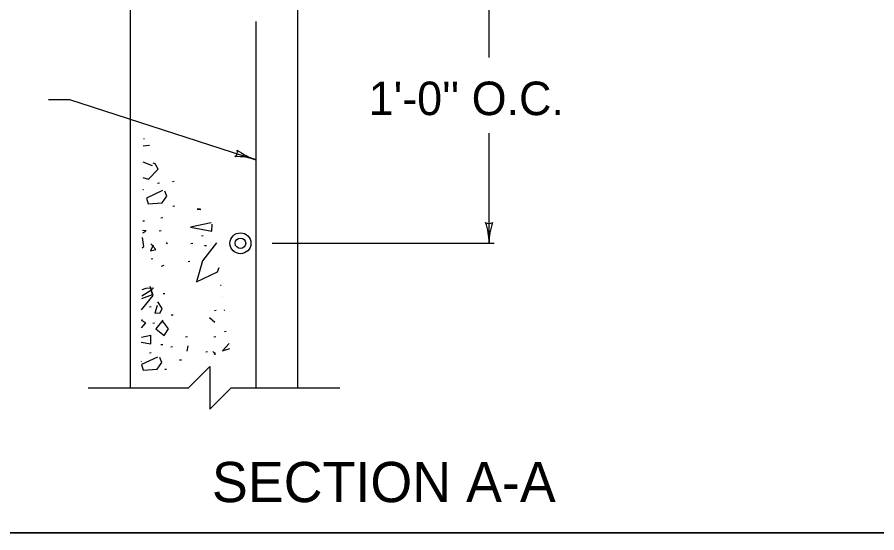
# Model space of a CAD drawing. Extents: x 1007 to 1035.5, y 1000.5 to 1021.5.
# Drawn here: x 1011.4 to 1016.53, y 1000.5 to 1003.58 of the extents above; entities that cross this region are included whole.
import ezdxf

# ---------------------------------------------------------------- set-up
doc = ezdxf.new("R2010")
doc.units = 0
for name, color, linetype in [('Level 1', 7, 'Continuous'), ('Level 10', 7, 'Continuous'), ('Level 11', 7, 'Continuous')]:
    doc.layers.add(name, color=color, linetype=linetype)

msp = doc.modelspace()

# ---------------------------------------------------------------- linework, layer by layer
at = {"layer": 'Level 1'}
for p, q in [((1012.0778333333335, 1006.1105833333335), (1012.0778333333335, 1001.3658333333335)), ((1013.0778333333335, 1001.3658333333335), (1013.0778333333335, 1005.6653333333335)), ((1014.2181666666668, 1003.3365833333335), (1014.2181666666668, 1003.7278333333335)), ((1012.8278333333335, 1003.5515833333335), (1012.8278333333335, 1001.3658333333335)), ((1011.5902500000001, 1003.0855000000001), (1011.7152500000001, 1003.0855000000001)), ((1011.7152500000001, 1003.0855000000001), (1012.8278333333335, 1002.7266666666668)), ((1014.2181666666668, 1002.2278333333335), (1014.2181666666668, 1002.8855833333334)), ((1012.9242500000001, 1002.2278333333335), (1014.2476666666668, 1002.2278333333335)), ((1011.8278333333335, 1001.3658333333335), (1012.2345833333335, 1001.3658333333335)), ((1012.8703333333335, 1001.3658333333335), (1013.3278333333335, 1001.3658333333335))]:
    msp.add_line(p, q, dxfattribs=at)
for points in [[(1012.1606666666668, 1002.8519166666669), (1012.1563333333335, 1002.8499166666668)], [(1012.1559166666668, 1002.8103333333335), (1012.1920000000001, 1002.8131666666668)], [(1012.2101666666669, 1002.6905833333335), (1012.1549166666668, 1002.7124166666667)], [(1012.2275000000001, 1002.7025833333335), (1012.2141666666668, 1002.7052500000001)], [(1012.2448333333334, 1002.6692500000001), (1012.2275000000001, 1002.7025833333335)], [(1012.1875000000001, 1002.6105833333335), (1012.2448333333334, 1002.6692500000001)], [(1012.1539166666668, 1002.6198333333334), (1012.1875000000001, 1002.6105833333335)], [(1012.2519166666668, 1002.5862500000002), (1012.2412500000002, 1002.5849166666668)], [(1012.3402500000001, 1002.5960833333335), (1012.3295833333335, 1002.5947500000001)], [(1012.1570000000002, 1002.5470000000001), (1012.1532500000002, 1002.5465000000002)], [(1012.2695833333335, 1002.5420000000001), (1012.1749166666668, 1002.4980000000002), (1012.1842500000001, 1002.4633333333335), (1012.2682500000001, 1002.4700000000001), (1012.2962500000001, 1002.5086666666668), (1012.2842500000002, 1002.5393333333335)], [(1012.3435833333334, 1002.4488333333335), (1012.3328333333335, 1002.4475000000001)], [(1012.4970000000002, 1002.4305833333335), (1012.4778333333335, 1002.4318333333334)], [(1012.4778333333335, 1002.4318333333334), (1012.4983333333334, 1002.4289166666669)], [(1012.2715833333334, 1002.3800833333335), (1012.2609166666668, 1002.3787500000001)], [(1012.1635833333335, 1002.3605000000001), (1012.1529166666668, 1002.3591666666669)], [(1012.5615000000001, 1002.3491666666667), (1012.4375000000001, 1002.3235833333334)], [(1012.5655833333335, 1002.3009166666668), (1012.5666666666668, 1002.3427500000001)], [(1012.1728333333334, 1002.3025000000001), (1012.1507500000001, 1002.3041666666668)], [(1012.1528333333334, 1002.2905000000002), (1012.1715000000002, 1002.3011666666667)], [(1012.2617500000001, 1002.3015833333335), (1012.2510833333334, 1002.3002500000001)], [(1012.4375000000001, 1002.3235833333334), (1012.5655833333335, 1002.3009166666668)], [(1012.1595000000001, 1002.2078333333335), (1012.1503333333335, 1002.2615000000002)], [(1012.2150833333335, 1002.2164166666668), (1012.1990833333334, 1002.1830833333335), (1012.2310833333335, 1002.1910833333335), (1012.2017500000002, 1002.2244166666668)], [(1012.2995000000001, 1002.2251666666668), (1012.2928333333334, 1002.2305000000001)], [(1012.4505833333335, 1002.2263333333335), (1012.4399166666668, 1002.2250000000001)], [(1012.5127500000001, 1002.2720833333335), (1012.5020833333334, 1002.2707500000001)], [(1012.5923333333335, 1002.2295833333335), (1012.5099166666668, 1002.1237500000001)], [(1012.1496666666668, 1002.2003333333334), (1012.1595000000001, 1002.2078333333335)], [(1012.5324166666668, 1002.2132500000001), (1012.5217500000001, 1002.2119166666668)], [(1012.2126666666668, 1002.1346666666668), (1012.2020000000001, 1002.1333333333334)], [(1012.5099166666668, 1002.1237500000001), (1012.4725000000001, 1001.9970833333334)], [(1012.2781666666668, 1002.0957500000002), (1012.2621666666668, 1002.0890833333335)], [(1012.4342500000001, 1002.1183333333335), (1012.4235833333335, 1002.1170000000001)], [(1012.5992500000001, 1002.0584166666667), (1012.6077500000001, 1002.0839166666668)], [(1012.4725000000001, 1001.9970833333334), (1012.5992500000001, 1002.0584166666667)], [(1012.2115000000001, 1001.9215833333335), (1012.1968333333334, 1001.9709166666668)], [(1012.6194166666668, 1001.9766666666668), (1012.6166666666668, 1001.9762500000002)], [(1012.1465833333334, 1001.8974166666668), (1012.2115000000001, 1001.9215833333335)], [(1012.2115000000001, 1001.9522500000002), (1012.1467500000001, 1001.9123333333334)], [(1012.1701666666668, 1001.9589166666668), (1012.1471666666667, 1001.9500000000002)], [(1012.2195000000002, 1001.9602500000001), (1012.1701666666668, 1001.9589166666668)], [(1012.2155000000001, 1001.9162500000001), (1012.1995000000002, 1001.9615833333335)], [(1012.2846666666668, 1001.9271666666668), (1012.2740000000001, 1001.9258333333335)], [(1012.1459166666668, 1001.8302500000001), (1012.2155000000001, 1001.9162500000001)], [(1012.2395000000001, 1001.8562500000002), (1012.2248333333334, 1001.8109166666668), (1012.2568333333335, 1001.8122500000002), (1012.2688333333334, 1001.8389166666668), (1012.2435000000002, 1001.8789166666668)], [(1012.6288333333334, 1001.9096666666668), (1012.6285833333335, 1001.9095833333334)], [(1012.6285833333335, 1001.9095833333334), (1012.6288333333334, 1001.9095000000001)], [(1012.2028333333335, 1001.8486666666668), (1012.1921666666668, 1001.8473333333335)], [(1012.5913333333334, 1001.8257500000001), (1012.5806666666668, 1001.8244166666668)], [(1012.6402500000002, 1001.8282500000001), (1012.6362500000001, 1001.8276666666668)], [(1012.1701666666668, 1001.7522500000001), (1012.1452500000001, 1001.7672500000001)], [(1012.1515000000002, 1001.7695833333335), (1012.1453333333335, 1001.7699166666667)], [(1012.2728333333334, 1001.7682500000001), (1012.2301666666668, 1001.7175833333334), (1012.2795000000001, 1001.6775833333335), (1012.3061666666669, 1001.7175833333334), (1012.2768333333335, 1001.7562500000001), (1012.2621666666668, 1001.7562500000001)], [(1012.3337500000001, 1001.7995833333334), (1012.3230833333334, 1001.7982500000002)], [(1012.5832500000001, 1001.7549166666668), (1012.5499166666668, 1001.7829166666668)], [(1012.1448333333335, 1001.7232500000001), (1012.1701666666668, 1001.7522500000001)], [(1012.2225000000001, 1001.7505000000001), (1012.2118333333335, 1001.7491666666668)], [(1012.2012500000002, 1001.6780833333335), (1012.1442500000002, 1001.6663333333335)], [(1012.1999166666668, 1001.6287500000001), (1012.2012500000002, 1001.6794166666668)], [(1012.4188333333335, 1001.6686666666668), (1012.4081666666668, 1001.6673333333334)], [(1012.5880833333334, 1001.6686666666668), (1012.5774166666667, 1001.6673333333334)], [(1012.6502500000001, 1001.7014166666668), (1012.6395833333335, 1001.7000833333335)], [(1012.1440000000001, 1001.6386666666668), (1012.1999166666668, 1001.6287500000001)], [(1012.2715833333334, 1001.6228333333335), (1012.2609166666668, 1001.6215000000001)], [(1012.3305000000001, 1001.6097500000001), (1012.3197500000001, 1001.6084166666668)], [(1012.4182500000002, 1001.5841666666668), (1012.4235833333335, 1001.6149166666668)], [(1012.6683333333334, 1001.6288333333334), (1012.6285833333335, 1001.5868333333335)], [(1012.2028333333335, 1001.5737500000001), (1012.1921666666668, 1001.5724166666668)], [(1012.5390000000001, 1001.5803333333334), (1012.5283333333334, 1001.5790000000002)], [(1012.5867500000002, 1001.5634166666667), (1012.5706666666669, 1001.5816666666668)], [(1012.5840000000002, 1001.5736666666668), (1012.5786666666668, 1001.5625833333335)], [(1012.6285833333335, 1001.5868333333335), (1012.6724166666668, 1001.5992500000001)], [(1012.1439166666668, 1001.5214166666668), (1012.1427500000001, 1001.5213333333335)], [(1012.2400833333335, 1001.5491666666668), (1012.1454166666668, 1001.5051666666668), (1012.1547500000001, 1001.4705000000001), (1012.2387500000001, 1001.4771666666668), (1012.2667500000001, 1001.5158333333335), (1012.2547500000002, 1001.5465000000002)], [(1012.3828333333335, 1001.5312500000001), (1012.3721666666668, 1001.5299166666668)], [(1012.2345833333335, 1001.3658333333335), (1012.4250833333334, 1001.3658333333335), (1012.5523333333334, 1001.4929166666668), (1012.5523333333334, 1001.2383333333335), (1012.6795833333334, 1001.3658333333335), (1012.8703333333335, 1001.3658333333335)], [(1012.2945000000001, 1001.4755833333335), (1012.2837500000002, 1001.4742500000001)]]:
    msp.add_lwpolyline(points, dxfattribs=at)
for radius in [0.06250000060910202, 0.031250000304559454]:
    msp.add_circle((1012.7353541666668, 1002.2277916666668), radius, dxfattribs=at)
for centre, radius, start, end in [((1012.7079299178598, 1002.3548992491128), 0.3906249375125816, 72.12431388888888, 90.79309722222223), ((1012.6864753663825, 1002.772301593982), 0.031249995304430445, 300.89891111111115, 23.015605555555567), ((1012.947736748807, 1003.0984340842206), 0.3906249375125631, 233.47147222222225, 252.1182027777778), ((1012.7079299178598, 1002.3548992491128), 0.3906249375125816, 72.11208888888893, 72.12431388888893), ((1013.8275417292251, 1002.2278333333335), 0.3906249374541272, 0, 18.66878333333335), ((1014.2182083333267, 1002.3763749762112), 0.031249995299749474, 228.77459722222224, 310.8912916666667), ((1014.6087916041083, 1002.2278333333335), 0.3906249374541272, 161.34715833333334, 179.9938888888889), ((1013.8275417292251, 1002.2278333333335), 0.3906249374541272, 359.98777500000006, 5.684341886080802e-14)]:
    msp.add_arc(centre, radius, start, end, dxfattribs=at)
at = {"layer": 'Level 10'}
msp.add_line((1035.5000000000002, 1000.5000000000001), (1007.0000000000001, 1000.5000000000001), dxfattribs=at)
at = {"layer": 'Level 11'}
msp.add_lwpolyline([(1007.0000000000001, 1000.5000000000001), (1035.5000000000002, 1000.5000000000001), (1035.5000000000002, 1021.5000000000001), (1007.0000000000001, 1021.5000000000001)], close=True, dxfattribs=at)

# ---------------------------------------------------------------- texts
at = {"layer": 'Level 1'}
for s, height, p in [("1'-0'' O.C.", 0.20000000000000004, (1013.5002500000002, 1002.9926666666668)), ('SECTION A-A', 0.24000000000000002, (1012.5650833333335, 1000.6831666666668))]:
    msp.add_text(s, height=height, dxfattribs=at).set_placement(p)

doc.saveas('drawing.dxf')
